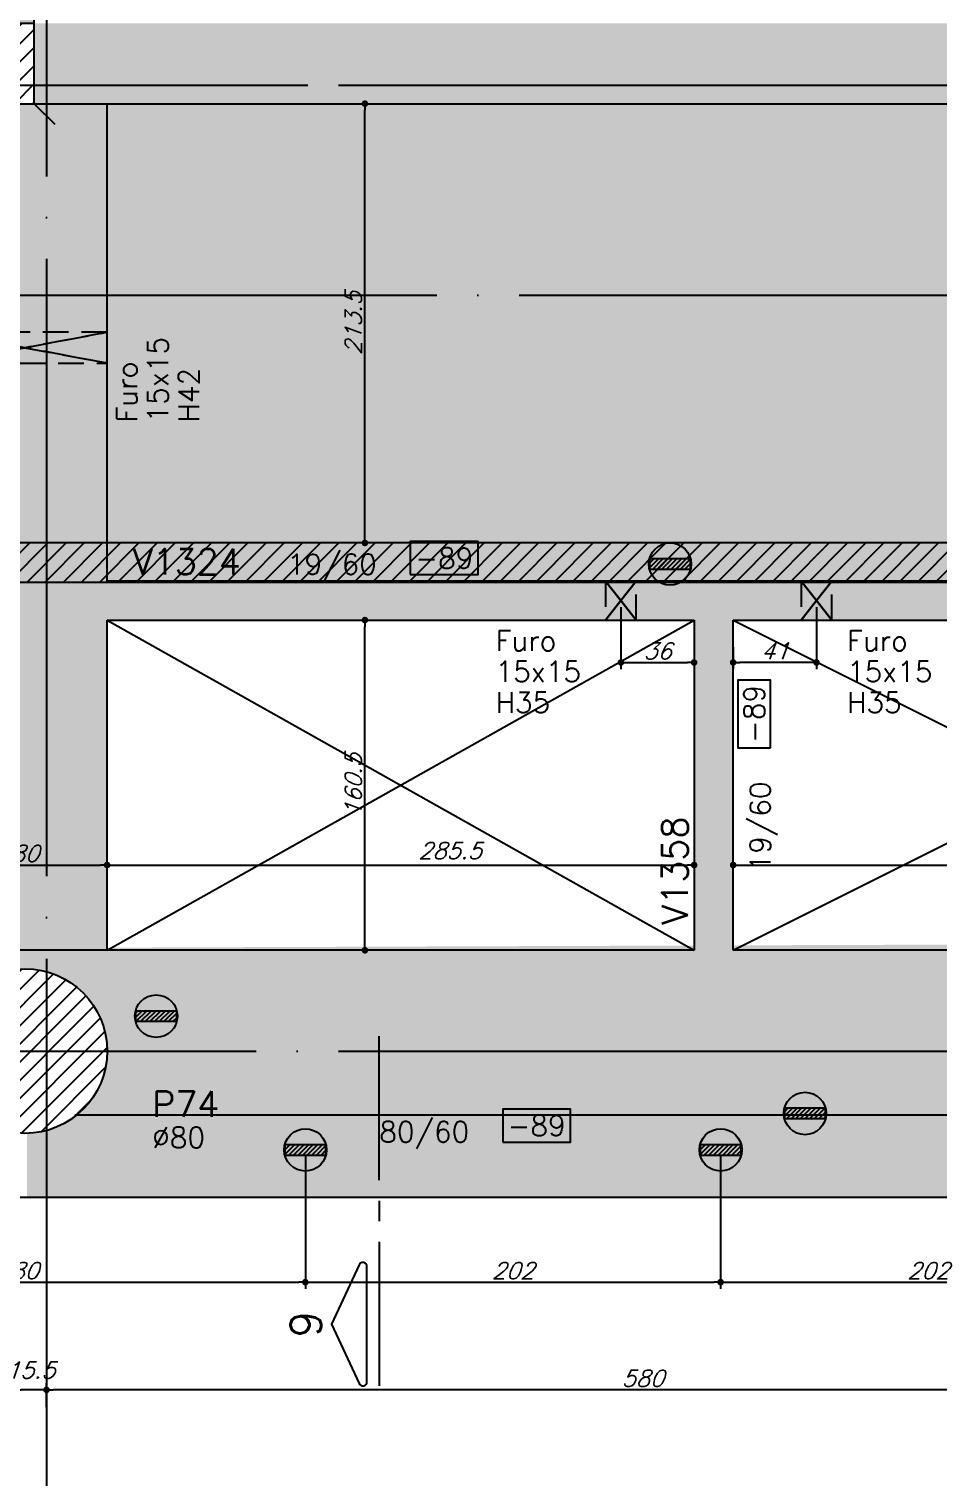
# Model space of a CAD drawing. Extents: x -5051 to 5519, y -2218 to 2282.
# Drawn here: x 2237 to 2679, y -692 to 12 of the extents above; entities that cross this region are included whole.
import ezdxf
from ezdxf.enums import TextEntityAlignment as Align

# ---------------------------------------------------------------- set-up
doc = ezdxf.new("R2010")
doc.units = 0
doc.header["$LTSCALE"] = 50
doc.header["$MEASUREMENT"] = 0
doc.linetypes.add('EIXO', pattern=[6.8, 6, -0.4, 0, -0.4])
doc.linetypes.add('HIDDEN', pattern=[0.375, 0.25, -0.125])
doc.layers.get('0').update_dxf_attribs({"linetype": 'CONTINUOUS'})
doc.layers.get('DEFPOINTS').update_dxf_attribs({"linetype": 'CONTINUOUS'})
for name, color, linetype in [('71', 6, 'CONTINUOUS'), ('F-ARM', 6, 'CONTINUOUS'), ('F-CORTE-INDICAÇÃO', 4, 'CONTINUOUS'), ('F-COTAS', 106, 'CONTINUOUS'), ('F-COTAS ANCORAGEM', 106, 'CONTINUOUS'), ('F-COTAS-FUROS VIGA', 50, 'CONTINUOUS'), ('F-DESNIVEL-8', 11, 'CONTINUOUS'), ('F-EIXO', 12, 'EIXO'), ('F-FURO-PAREDE', 2, 'HIDDEN'), ('F-FURO-PAREDE-TEXTOS', 2, 'CONTINUOUS'), ('F-LAJES', 3, 'CONTINUOUS'), ('F-PILARES-DIM', 172, 'CONTINUOUS'), ('F-PILARES-HACH', 174, 'CONTINUOUS'), ('F-PILARES-M', 170, 'CONTINUOUS'), ('F-PILARES-N', 170, 'CONTINUOUS'), ('F-PILARES-NASCE', 4, 'CONTINUOUS'), ('F-PILARES-NOME', 170, 'CONTINUOUS'), ('F-PILARES-S', 170, 'CONTINUOUS'), ('F-TEXTO', 6, 'CONTINUOUS'), ('F-VIGAS', 3, 'CONTINUOUS'), ('F-VIGAS-DIM', 2, 'CONTINUOUS'), ('F-VIGAS-NOME', 4, 'CONTINUOUS'), ('F-VÃO', 1, 'CONTINUOUS')]:
    doc.layers.add(name, color=color, linetype=linetype)
doc.layers.add('F-DESNIVEL-3', color=7, linetype='CONTINUOUS', true_color=0xd5c7ff)
doc.styles.add('CP-TEXT-INCL', font='simplex.shx', dxfattribs={"oblique": 20})
doc.styles.add('MCP', font='simplex.shx')
doc.styles.add('ROMANS', font='simplex.shx')
doc.dimstyles.new('CP-COTAS-50', dxfattribs={"dimscale": 0.64, "dimtxt": 12.5, "dimasz": 5, "dimexe": 5, "dimexo": 5, "dimgap": 2.5, "dimtad": 1, "dimdec": 1, "dimdsep": 46, "dimtxsty": 'CP-TEXT-INCL', "dimblk1": 'DOT', "dimblk2": 'DOT', "dimsah": 1, "dimcen": 9, "dimclrd": 256, "dimclre": 256, "dimclrt": 256, "dimadec": 0, "dimazin": 0, "dimtfac": 1, "dimtdec": 1, "dimtmove": 2, "dimatfit": 3, "dimldrblk": 'DOT', "dimfxl": 5, "dimtolj": 1, "dimarcsym": 0})

# ---------------------------------------------------------------- blocks, each defined once
blk = doc.blocks.new('*U4')
at = {"layer": 'F-EIXO'}
blk.add_line((0, 0), (7285, 0), dxfattribs=at)
at = {"layer": 'F-TEXTO', "style": 'ROMANS'}
blk.add_attdef('EIXO', text='', height=17.5, dxfattribs=at).set_placement((-28.2072, 0), align=Align.MIDDLE_CENTER)
blk = doc.blocks.new('*U3')
at = {"layer": 'F-EIXO'}
blk.add_line((0, 0), (7197, 0), dxfattribs=at)
at = {"layer": 'F-TEXTO', "style": 'ROMANS'}
blk.add_attdef('EIXO', text='', height=17.5, dxfattribs=at).set_placement((-28.2072, 0), align=Align.MIDDLE_CENTER)
blk = doc.blocks.new('*U217')
at = {"layer": 'F-EIXO'}
blk.add_line((0, 0), (0, -2408.39), dxfattribs=at)
at = {"layer": 'F-TEXTO', "style": 'ROMANS'}
blk.add_attdef('EIXO', text='', height=17.5, rotation=360, dxfattribs=at).set_placement((0, 28.21), align=Align.MIDDLE_CENTER)
blk = doc.blocks.new('*U12')
at = {"layer": 'F-VIGAS-DIM', "color": 1}
blk.add_lwpolyline([(0, 0), (33, 0), (33, 16), (0, 16)], close=True, dxfattribs=at)
at = {"layer": 'F-VIGAS-DIM', "style": 'MCP'}
blk.add_attdef('DIM', text='', height=10, dxfattribs=at).set_placement((16.5, 8), align=Align.MIDDLE_CENTER)
blk = doc.blocks.new('*U17')
at = {"layer": 'F-CORTE-INDICAÇÃO'}
for p, q in [((-100, 0), (-170, 0)), ((-80, 0), (-90, 0)), ((-70, 0), (0, 0))]:
    blk.add_line(p, q, dxfattribs=at)
blk.add_lwpolyline([(-112, 6, 0.802585), (-111.15, 9.81), (-140, 23.26), (-168.85, 9.81, 0.802585), (-168, 6)], format="xyb", close=True, dxfattribs=at)
at = {"layer": 'F-CORTE-INDICAÇÃO', "style": 'ROMANS'}
blk.add_attdef('CORTE', text='', height=15, dxfattribs=at).set_placement((-140, 35.76), align=Align.MIDDLE_CENTER)
at = {"layer": 'F-CORTE-INDICAÇÃO', "color": 2, "style": 'ROMANS'}
blk.add_attdef('FOLHA', text='', height=12, dxfattribs=at).set_placement((-140, -10), align=Align.MIDDLE_CENTER)
blk = doc.blocks.new('_DOT')
at = {"color": 0, "linetype": 'ByBlock'}
blk.add_line((-0.5, 0), (-1, 0), dxfattribs=at)
at = {"color": 0, "linetype": 'ByBlock', "const_width": 0.5}
blk.add_lwpolyline([(-0.25, 0, 1), (0.25, 0, 1)], format="xyb", close=True, dxfattribs=at)
blk = doc.blocks.new('*D25')
at = {"layer": 'DEFPOINTS', "color": 0, "linetype": 'Continuous', "transparency": 16777216}
for p in [(2400.37, -275), (2400.37, -275), (2400.37, -435.5)]:
    blk.add_point(p, dxfattribs=at)
at = {"layer": 'F-COTAS', "linetype": 'Continuous', "lineweight": -2, "transparency": 16777216}
blk.add_line((2400.37, -432.3), (2400.37, -278.2), dxfattribs=at)
at = {"layer": 'F-COTAS', "linetype": 'Continuous', "lineweight": -2, "transparency": 16777216, "xscale": 3.2, "yscale": 3.2, "zscale": 3.2}
for p, rotation in [((2400.37, -275), 90), ((2400.37, -435.5), 270)]:
    blk.add_blockref('_DOT', p, dxfattribs=dict(at, rotation=rotation))
at = {"layer": 'F-COTAS', "linetype": 'Continuous', "transparency": 16777216, "insert": (2394.77, -355.25), "char_height": 8, "attachment_point": 5, "rotation": 90, "style": 'CP-TEXT-INCL'}
blk.add_mtext('\\A1;160.5', dxfattribs=at)
blk = doc.blocks.new('*D26')
at = {"layer": 'DEFPOINTS', "color": 0, "linetype": 'Continuous', "transparency": 16777216}
for p in [(2400.37, -24), (2400.37, -24), (2400.37, -237.5)]:
    blk.add_point(p, dxfattribs=at)
at = {"layer": 'F-COTAS', "linetype": 'Continuous', "lineweight": -2, "transparency": 16777216}
blk.add_line((2400.37, -234.3), (2400.37, -27.2), dxfattribs=at)
at = {"layer": 'F-COTAS', "linetype": 'Continuous', "lineweight": -2, "transparency": 16777216, "xscale": 3.2, "yscale": 3.2, "zscale": 3.2}
for p, rotation in [((2400.37, -24), 90), ((2400.37, -237.5), 270)]:
    blk.add_blockref('_DOT', p, dxfattribs=dict(at, rotation=rotation))
at = {"layer": 'F-COTAS', "linetype": 'Continuous', "transparency": 16777216, "insert": (2394.77, -130.75), "char_height": 8, "attachment_point": 5, "rotation": 90, "style": 'CP-TEXT-INCL'}
blk.add_mtext('\\A1;213.5', dxfattribs=at)
blk = doc.blocks.new('*D125')
at = {"layer": 'DEFPOINTS', "color": 0, "linetype": 'Continuous', "transparency": 16777216}
for p in [(2194.97, -394.06), (2274.97, -394.06), (2274.97, -394.06)]:
    blk.add_point(p, dxfattribs=at)
at = {"layer": 'F-COTAS', "linetype": 'Continuous', "lineweight": -2, "transparency": 16777216}
blk.add_line((2198.17, -394.06), (2271.77, -394.06), dxfattribs=at)
at = {"layer": 'F-COTAS', "linetype": 'Continuous', "lineweight": -2, "transparency": 16777216, "xscale": 3.2, "yscale": 3.2, "zscale": 3.2, "rotation": 180}
blk.add_blockref('_DOT', (2194.97, -394.06), dxfattribs=at)
at = {"layer": 'F-COTAS', "linetype": 'Continuous', "lineweight": -2, "transparency": 16777216, "xscale": 3.2, "yscale": 3.2, "zscale": 3.2}
blk.add_blockref('_DOT', (2274.97, -394.06), dxfattribs=at)
at = {"layer": 'F-COTAS', "linetype": 'Continuous', "transparency": 16777216, "insert": (2234.97, -388.46), "char_height": 8, "attachment_point": 5, "style": 'CP-TEXT-INCL'}
blk.add_mtext('\\A1;80', dxfattribs=at)
blk = doc.blocks.new('*D126')
at = {"layer": 'DEFPOINTS', "color": 0, "linetype": 'Continuous', "transparency": 16777216}
for p in [(2274.97, -394.06), (2560.5, -394.06), (2560.5, -394.06)]:
    blk.add_point(p, dxfattribs=at)
at = {"layer": 'F-COTAS', "linetype": 'Continuous', "lineweight": -2, "transparency": 16777216}
blk.add_line((2278.17, -394.06), (2557.3, -394.06), dxfattribs=at)
at = {"layer": 'F-COTAS', "linetype": 'Continuous', "lineweight": -2, "transparency": 16777216, "xscale": 3.2, "yscale": 3.2, "zscale": 3.2, "rotation": 180}
blk.add_blockref('_DOT', (2274.97, -394.06), dxfattribs=at)
at = {"layer": 'F-COTAS', "linetype": 'Continuous', "lineweight": -2, "transparency": 16777216, "xscale": 3.2, "yscale": 3.2, "zscale": 3.2}
blk.add_blockref('_DOT', (2560.5, -394.06), dxfattribs=at)
at = {"layer": 'F-COTAS', "linetype": 'Continuous', "transparency": 16777216, "insert": (2441.75, -387.06), "char_height": 8, "attachment_point": 5, "style": 'CP-TEXT-INCL'}
blk.add_mtext('\\A1;285.5', dxfattribs=at)
blk = doc.blocks.new('*D127')
at = {"layer": 'DEFPOINTS', "color": 0, "linetype": 'Continuous', "transparency": 16777216}
for p in [(2579.5, -394.06), (2900.5, -394.06), (2900.5, -394.06)]:
    blk.add_point(p, dxfattribs=at)
at = {"layer": 'F-COTAS', "linetype": 'Continuous', "lineweight": -2, "transparency": 16777216}
blk.add_line((2582.7, -394.06), (2897.3, -394.06), dxfattribs=at)
at = {"layer": 'F-COTAS', "linetype": 'Continuous', "lineweight": -2, "transparency": 16777216, "xscale": 3.2, "yscale": 3.2, "zscale": 3.2, "rotation": 180}
blk.add_blockref('_DOT', (2579.5, -394.06), dxfattribs=at)
at = {"layer": 'F-COTAS', "linetype": 'Continuous', "lineweight": -2, "transparency": 16777216, "xscale": 3.2, "yscale": 3.2, "zscale": 3.2}
blk.add_blockref('_DOT', (2900.5, -394.06), dxfattribs=at)
at = {"layer": 'F-COTAS', "linetype": 'Continuous', "transparency": 16777216, "insert": (2740, -388.46), "char_height": 8, "attachment_point": 5, "style": 'CP-TEXT-INCL'}
blk.add_mtext('\\A1;321', dxfattribs=at)
blk = doc.blocks.new('*D382')
at = {"layer": 'DEFPOINTS', "color": 0, "linetype": 'Continuous', "transparency": 16777216}
for p in [(2524.9, -265.5), (2560.5, -288.73), (2560.5, -295.6)]:
    blk.add_point(p, dxfattribs=at)
at = {"layer": 'F-COTAS-FUROS VIGA', "linetype": 'Continuous', "lineweight": -2, "transparency": 16777216}
for p, q in [((2524.9, -268.7), (2524.9, -298.8)), ((2528.1, -295.6), (2557.3, -295.6)), ((2560.5, -291.93), (2560.5, -298.8))]:
    blk.add_line(p, q, dxfattribs=at)
at = {"layer": 'F-COTAS-FUROS VIGA', "linetype": 'Continuous', "lineweight": -2, "transparency": 16777216, "xscale": 3.2, "yscale": 3.2, "zscale": 3.2, "rotation": 180}
blk.add_blockref('_DOT', (2524.9, -295.6), dxfattribs=at)
at = {"layer": 'F-COTAS-FUROS VIGA', "linetype": 'Continuous', "lineweight": -2, "transparency": 16777216, "xscale": 3.2, "yscale": 3.2, "zscale": 3.2}
blk.add_blockref('_DOT', (2560.5, -295.6), dxfattribs=at)
at = {"layer": 'F-COTAS-FUROS VIGA', "linetype": 'Continuous', "transparency": 16777216, "insert": (2542.7, -290), "char_height": 8, "attachment_point": 5, "style": 'CP-TEXT-INCL'}
blk.add_mtext('\\A1;36', dxfattribs=at)
blk = doc.blocks.new('*D383')
at = {"layer": 'DEFPOINTS', "color": 0, "linetype": 'Continuous', "transparency": 16777216}
for p in [(2620.06, -265.5), (2579.5, -284.99), (2579.5, -295.6)]:
    blk.add_point(p, dxfattribs=at)
at = {"layer": 'F-COTAS-FUROS VIGA', "linetype": 'Continuous', "lineweight": -2, "transparency": 16777216}
for p, q in [((2620.06, -268.7), (2620.06, -298.8)), ((2579.5, -288.19), (2579.5, -298.8)), ((2616.86, -295.6), (2582.7, -295.6))]:
    blk.add_line(p, q, dxfattribs=at)
at = {"layer": 'F-COTAS-FUROS VIGA', "linetype": 'Continuous', "lineweight": -2, "transparency": 16777216, "xscale": 3.2, "yscale": 3.2, "zscale": 3.2, "rotation": 180}
blk.add_blockref('_DOT', (2579.5, -295.6), dxfattribs=at)
at = {"layer": 'F-COTAS-FUROS VIGA', "linetype": 'Continuous', "lineweight": -2, "transparency": 16777216, "xscale": 3.2, "yscale": 3.2, "zscale": 3.2}
blk.add_blockref('_DOT', (2620.06, -295.6), dxfattribs=at)
at = {"layer": 'F-COTAS-FUROS VIGA', "linetype": 'Continuous', "transparency": 16777216, "insert": (2599.78, -290), "char_height": 8, "attachment_point": 5, "style": 'CP-TEXT-INCL'}
blk.add_mtext('\\A1;41', dxfattribs=at)
blk = doc.blocks.new('PONTO ANCORAGEM_EST')
at = {"layer": 'F-ARM'}
h = blk.add_hatch(dxfattribs=at)
h.set_pattern_fill('ANSI31', color=2, scale=0.5)
h.set_pattern_definition([(45, (0, 0), (-1.122532, 1.122532), [])])
h.paths.add_polyline_path([(-1159.55, 5937.09), (-1179.55, 5937.09), (-1179.55, 5932.09), (-1159.55, 5932.09)])
at = {"layer": 'F-ARM', "color": 3, "elevation": 0}
blk.add_lwpolyline([(-1179.55, 5932.09), (-1159.55, 5932.09), (-1159.55, 5937.09), (-1179.55, 5937.09)], close=True, dxfattribs=at)
at = {"layer": 'F-ARM', "color": 3}
blk.add_circle((-1169.55, 5934.59, 0), 10.31, dxfattribs=at)
blk = doc.blocks.new('*D425')
at = {"layer": 'DEFPOINTS', "color": 0, "linetype": 'Continuous', "transparency": 16777216}
for p in [(-3549.5, -555.5), (3262.5, -555.5), (3262.5, -715.86)]:
    blk.add_point(p, dxfattribs=at)
at = {"layer": 'F-COTAS', "linetype": 'Continuous', "lineweight": -2, "transparency": 16777216}
for p, q in [((-3549.5, -558.7), (-3549.5, -719.06)), ((3262.5, -558.7), (3262.5, -719.06)), ((-3546.3, -715.86), (3259.3, -715.86))]:
    blk.add_line(p, q, dxfattribs=at)
at = {"layer": 'F-COTAS', "linetype": 'Continuous', "lineweight": -2, "transparency": 16777216, "xscale": 3.2, "yscale": 3.2, "zscale": 3.2, "rotation": 180}
blk.add_blockref('_DOT', (-3549.5, -715.86), dxfattribs=at)
at = {"layer": 'F-COTAS', "linetype": 'Continuous', "lineweight": -2, "transparency": 16777216, "xscale": 3.2, "yscale": 3.2, "zscale": 3.2}
blk.add_blockref('_DOT', (3262.5, -715.86), dxfattribs=at)
at = {"layer": 'F-COTAS', "linetype": 'Continuous', "transparency": 16777216, "insert": (-143.5, -710.26), "char_height": 8, "attachment_point": 5, "style": 'CP-TEXT-INCL'}
blk.add_mtext('\\A1;6812', dxfattribs=at)
blk = doc.blocks.new('*D428')
at = {"layer": 'DEFPOINTS', "color": 0, "linetype": 'Continuous', "transparency": 16777216}
for p in [(2245.5, -649.15), (2825.5, -649.15), (2245.5, -660.8)]:
    blk.add_point(p, dxfattribs=at)
at = {"layer": 'F-COTAS', "linetype": 'Continuous', "lineweight": -2, "transparency": 16777216}
for p, q in [((2245.5, -657.6), (2245.5, -645.95)), ((2822.3, -649.15), (2248.7, -649.15))]:
    blk.add_line(p, q, dxfattribs=at)
at = {"layer": 'F-COTAS', "linetype": 'Continuous', "lineweight": -2, "transparency": 16777216, "xscale": 3.2, "yscale": 3.2, "zscale": 3.2, "rotation": 180}
blk.add_blockref('_DOT', (2245.5, -649.15), dxfattribs=at)
at = {"layer": 'F-COTAS', "linetype": 'Continuous', "lineweight": -2, "transparency": 16777216, "xscale": 3.2, "yscale": 3.2, "zscale": 3.2}
blk.add_blockref('_DOT', (2825.5, -649.15), dxfattribs=at)
at = {"layer": 'F-COTAS', "linetype": 'Continuous', "transparency": 16777216, "insert": (2535.5, -643.55), "char_height": 8, "attachment_point": 5, "style": 'CP-TEXT-INCL'}
blk.add_mtext('\\A1;580', dxfattribs=at)
blk = doc.blocks.new('*D429')
at = {"layer": 'DEFPOINTS', "color": 0, "linetype": 'Continuous', "transparency": 16777216}
for p in [(2230, -649.15), (2230, -660.8), (2245.5, -660.8)]:
    blk.add_point(p, dxfattribs=at)
at = {"layer": 'F-COTAS', "linetype": 'Continuous', "lineweight": -2, "transparency": 16777216}
for p, q in [((2230, -657.6), (2230, -645.95)), ((2245.5, -657.6), (2245.5, -645.95)), ((2242.3, -649.15), (2233.2, -649.15))]:
    blk.add_line(p, q, dxfattribs=at)
at = {"layer": 'F-COTAS', "linetype": 'Continuous', "lineweight": -2, "transparency": 16777216, "xscale": 3.2, "yscale": 3.2, "zscale": 3.2, "rotation": 180}
blk.add_blockref('_DOT', (2230, -649.15), dxfattribs=at)
at = {"layer": 'F-COTAS', "linetype": 'Continuous', "lineweight": -2, "transparency": 16777216, "xscale": 3.2, "yscale": 3.2, "zscale": 3.2}
blk.add_blockref('_DOT', (2245.5, -649.15), dxfattribs=at)
at = {"layer": 'F-COTAS', "linetype": 'Continuous', "transparency": 16777216, "insert": (2237.75, -639.55), "char_height": 8, "attachment_point": 5, "style": 'CP-TEXT-INCL'}
blk.add_mtext('\\A1;15.5', dxfattribs=at)
blk = doc.blocks.new('*D493')
at = {"layer": 'DEFPOINTS', "color": 0, "linetype": 'Continuous', "transparency": 16777216}
for p in [(2091.33, -506), (2371.4, -532.5), (2371.4, -596.81)]:
    blk.add_point(p, dxfattribs=at)
at = {"layer": 'F-COTAS ANCORAGEM', "linetype": 'Continuous', "lineweight": -2, "transparency": 16777216}
for p, q in [((2091.33, -509.2), (2091.33, -600.01)), ((2371.4, -535.7), (2371.4, -600.01)), ((2094.53, -596.81), (2368.2, -596.81))]:
    blk.add_line(p, q, dxfattribs=at)
at = {"layer": 'F-COTAS ANCORAGEM', "linetype": 'Continuous', "lineweight": -2, "transparency": 16777216, "xscale": 3.2, "yscale": 3.2, "zscale": 3.2, "rotation": 180}
blk.add_blockref('_DOT', (2091.33, -596.81), dxfattribs=at)
at = {"layer": 'F-COTAS ANCORAGEM', "linetype": 'Continuous', "lineweight": -2, "transparency": 16777216, "xscale": 3.2, "yscale": 3.2, "zscale": 3.2}
blk.add_blockref('_DOT', (2371.4, -596.81), dxfattribs=at)
at = {"layer": 'F-COTAS ANCORAGEM', "linetype": 'Continuous', "transparency": 16777216, "insert": (2231.37, -591.21), "char_height": 8, "attachment_point": 5, "style": 'CP-TEXT-INCL'}
blk.add_mtext('\\A1;280', dxfattribs=at)
blk = doc.blocks.new('*D494')
at = {"layer": 'DEFPOINTS', "color": 0, "linetype": 'Continuous', "transparency": 16777216}
for p in [(2371.4, -532.5), (2573.4, -532.5), (2573.4, -596.81)]:
    blk.add_point(p, dxfattribs=at)
at = {"layer": 'F-COTAS ANCORAGEM', "linetype": 'Continuous', "lineweight": -2, "transparency": 16777216}
for p, q in [((2371.4, -535.7), (2371.4, -600.01)), ((2573.4, -535.7), (2573.4, -600.01)), ((2374.6, -596.81), (2570.2, -596.81))]:
    blk.add_line(p, q, dxfattribs=at)
at = {"layer": 'F-COTAS ANCORAGEM', "linetype": 'Continuous', "lineweight": -2, "transparency": 16777216, "xscale": 3.2, "yscale": 3.2, "zscale": 3.2, "rotation": 180}
blk.add_blockref('_DOT', (2371.4, -596.81), dxfattribs=at)
at = {"layer": 'F-COTAS ANCORAGEM', "linetype": 'Continuous', "lineweight": -2, "transparency": 16777216, "xscale": 3.2, "yscale": 3.2, "zscale": 3.2}
blk.add_blockref('_DOT', (2573.4, -596.81), dxfattribs=at)
at = {"layer": 'F-COTAS ANCORAGEM', "linetype": 'Continuous', "transparency": 16777216, "insert": (2472.4, -591.21), "char_height": 8, "attachment_point": 5, "style": 'CP-TEXT-INCL'}
blk.add_mtext('\\A1;202', dxfattribs=at)
blk = doc.blocks.new('*D495')
at = {"layer": 'DEFPOINTS', "color": 0, "linetype": 'Continuous', "transparency": 16777216}
for p in [(2573.4, -532.5), (2775.4, -532.5), (2775.4, -596.81)]:
    blk.add_point(p, dxfattribs=at)
at = {"layer": 'F-COTAS ANCORAGEM', "linetype": 'Continuous', "lineweight": -2, "transparency": 16777216}
for p, q in [((2573.4, -535.7), (2573.4, -600.01)), ((2775.4, -535.7), (2775.4, -600.01)), ((2576.6, -596.81), (2772.2, -596.81))]:
    blk.add_line(p, q, dxfattribs=at)
at = {"layer": 'F-COTAS ANCORAGEM', "linetype": 'Continuous', "lineweight": -2, "transparency": 16777216, "xscale": 3.2, "yscale": 3.2, "zscale": 3.2, "rotation": 180}
blk.add_blockref('_DOT', (2573.4, -596.81), dxfattribs=at)
at = {"layer": 'F-COTAS ANCORAGEM', "linetype": 'Continuous', "lineweight": -2, "transparency": 16777216, "xscale": 3.2, "yscale": 3.2, "zscale": 3.2}
blk.add_blockref('_DOT', (2775.4, -596.81), dxfattribs=at)
at = {"layer": 'F-COTAS ANCORAGEM', "linetype": 'Continuous', "transparency": 16777216, "insert": (2674.4, -591.21), "char_height": 8, "attachment_point": 5, "style": 'CP-TEXT-INCL'}
blk.add_mtext('\\A1;202', dxfattribs=at)

msp = doc.modelspace()

# ---------------------------------------------------------------- hatches: boundary and pattern name
at = {"layer": '71', "linetype": 'Continuous'}
h = msp.add_hatch(dxfattribs=at)
h.set_pattern_fill('ANSI31', color=1, scale=50)
h.paths.add_polyline_path([(2175, -256.5), (3259.3, -256.5), (3259.3, -39), (3240.3, -39), (3240.3, -237.5), (2156, -237.5), (2156, -496.5), (1574.5, -496.5), (1574.5, -39), (1555.5, -39), (1555.5, -515.5), (2175, -515.5)])
at = {"layer": 'F-DESNIVEL-3', "linetype": 'Continuous'}
h = msp.add_hatch(color=256, dxfattribs=at)
h.paths.add_polyline_path([(2214.5, -24), (2239.5, -24), (2239.5, 135), (2214.5, 135)], flags=16)
h.paths.add_polyline_path([(2214.5, -24), (2239.5, -24), (2239.5, 15), (2214.5, 15)], flags=0)
at = {"layer": 'F-DESNIVEL-8', "linetype": 'Continuous'}
h = msp.add_hatch(color=256, dxfattribs=at)
h.dxf.hatch_style = 1
edge = h.paths.add_edge_path()
edge.add_arc((601.834, -482.474), 43.44, 297.909042, 436.24471)
edge.add_line((612.163, -440.279), (3234.5, -430.721))
edge.add_line((3234.5, -430.721), (3234.5, -512.73))
edge.add_line((3234.5, -512.73), (2263.338, -512.73))
edge.add_arc((2235, -484.5), 40, 315.109537, 584.890463)
edge.add_line((2206.662, -512.73), (1532.838, -512.73))
edge.add_arc((1504.5, -484.5), 40, 315.109537, 584.890463)
edge.add_line((1476.162, -512.73), (622.167, -520.862))
edge = h.paths.add_edge_path()
edge.add_arc((605.5, -484.5), 40, 100.00695, 246.465637)
edge.add_line((589.528, -521.173), (385.558, -523.115))
edge.add_line((385.558, -523.115), (385.558, -445.885))
edge.add_line((385.558, -445.885), (598.549, -445.109))
at = {"layer": 'F-PILARES-HACH', "linetype": 'Continuous'}
h = msp.add_hatch(dxfattribs=at)
h.set_pattern_fill('ANSI31', color=256, scale=50, style=0)
h.paths.add_polyline_path([(2160.5, -24), (2239.5, -24), (2239.5, 15), (2160.5, 15)], flags=16)
h = msp.add_hatch(dxfattribs=at)
h.set_pattern_fill('ANSI31', color=256, scale=50, style=0)
edge = h.paths.add_edge_path()
edge.add_arc((2235, -484.5), 40, 0, 360)
edge = h.paths.add_edge_path()
edge.add_arc((1504.5, -484.5), 40, 0, 360)
edge = h.paths.add_edge_path()
edge.add_arc((605.5, -484.5), 40, 0, 360)
edge = h.paths.add_edge_path()
edge.add_arc((-209.5, -484.5), 40, 0, 360)
edge = h.paths.add_edge_path()
edge.add_arc((-1259.5, -484.5), 40, 0, 360)

# ---------------------------------------------------------------- linework, layer by layer
at = {"layer": '71', "color": 2, "linetype": 'Continuous'}
for p, q in [((3240.3, -237.5), (2156, -237.5)), ((2175, -256.5), (3259.3, -256.5))]:
    msp.add_line(p, q, dxfattribs=at)
at = {"layer": 'F-DESNIVEL-3', "linetype": 'Continuous'}
for points in [[(2834.5, -24), (2834.5, 15), (2239.6, 15)], [(2834.5, -24), (2239.6, 15), (2239.6, -24)], [(2834.5, -24), (2239.6, -24), (2834.5, -24)]]:
    msp.add_solid(points, dxfattribs=at)
at = {"layer": 'F-DESNIVEL-8', "linetype": 'Continuous'}
for points in [[(2274.97, -265.5), (2214.4, -24.1), (2194.97, -265.5)], [(2239.6, -24.1), (2214.4, -24.1), (2274.97, -265.5)], [(2239.6, -24), (2239.6, -24.1), (2274.97, -265.5)], [(2274.97, -265.5), (2274.97, -24), (2239.6, -24)], [(3234.5, -76.5), (2815, -24), (2274.97, -24)], [(3234.5, -76.5), (2274.97, -24), (3234.5, -76.5)], [(3234.5, -76.5), (2274.97, -24), (2274.97, -256)], [(3234.5, -76.5), (2274.97, -256), (3234.5, -76.5)], [(3234.5, -76.5), (2274.97, -256), (2570, -256)], [(3234.5, -76.5), (2570, -256), (3234.5, -76.5)], [(3234.5, -76.5), (2570, -256), (2910, -256)], [(2274.97, -275), (2570, -275), (2570, -256)], [(2274.97, -275), (2570, -256), (2274.97, -256)], [(2274.97, -275), (2274.97, -256), (2274.97, -275)], [(2570, -275), (2910, -275), (2910, -256)], [(2570, -275), (2910, -256), (2570, -256)], [(2570, -275), (2570, -256), (2570, -275)], [(2274.97, -435.5), (2274.97, -265.5), (2194.97, -265.5)], [(2274.97, -435.5), (2194.97, -265.5), (2194.97, -435.5)], [(2579.5, -435.5), (2579.5, -275), (2560.5, -275)], [(2579.5, -435.5), (2560.5, -275), (2560.5, -435.5)], [(2274.97, -435.5), (2194.97, -435.5), (2274.97, -435.5)], [(2570, -515.5), (2570, -435.5), (2259.22, -435.5)], [(2570, -515.5), (2259.22, -435.5), (2259.22, -453.38)], [(2579.5, -435.5), (2560.5, -435.5), (2579.5, -435.5)], [(2570, -515.5), (2910, -515.5), (2910, -435.5)], [(2570, -515.5), (2910, -435.5), (2570, -435.5)], [(2570, -515.5), (2570, -435.5), (2570, -515.5)], [(2570, -515.5), (2259.22, -453.38), (2263.356, -456.144)], [(2570, -515.5), (2263.356, -456.144), (2272.049, -469.154)], [(2570, -515.5), (2272.049, -469.154), (2275.102, -484.5)], [(2570, -515.5), (2275.102, -484.5), (2272.049, -499.846)], [(2570, -515.5), (2272.049, -499.846), (2263.356, -512.856)], [(2570, -515.5), (2263.356, -512.856), (2259.4, -515.5)], [(2570, -515.5), (2250.307, -521.455), (2236, -524.5)], [(2570, -515.5), (2236, -524.5), (2570, -515.5)], [(2570, -515.5), (2236, -524.5), (2236, -555.5)], [(2570, -515.5), (2236, -555.5), (2570, -515.5)], [(2570, -515.5), (2236, -555.5), (3259.5, -555.5)], [(2570, -515.5), (2259.22, -515.5), (2250.307, -521.455)], [(2570, -515.5), (2250.307, -521.455), (2570, -515.5)], [(2570, -515.5), (2259.4, -515.5), (2570, -515.5)], [(2570, -515.5), (3259.5, -555.5), (2570, -515.5)], [(2570, -515.5), (3259.5, -555.5), (3259.5, -515.5)], [(2570, -515.5), (3259.5, -515.5), (2570, -515.5)], [(2570, -515.5), (2570, -515.5), (2910, -515.5)], [(2570, -515.5), (2910, -515.5), (3259.5, -515.5)]]:
    msp.add_solid(points, dxfattribs=at)
at = {"layer": 'F-EIXO'}
msp.add_line((-3709.089, -15), (3550.572, -15), dxfattribs=at)
at = {"layer": 'F-FURO-PAREDE'}
for points in [[(2234.97, -142.607), (2274.97, -150.107), (2274.97, -135.107), (2234.97, -142.607), (2274.97, -135.107), (2194.97, -135.107), (2234.97, -142.607), (2194.97, -135.107), (2194.97, -150.107), (2234.97, -142.607), (2194.97, -150.107), (2274.97, -150.107), (2234.97, -142.607)], [(2524.9, -265.5), (2517.4, -275), (2532.4, -275), (2524.9, -265.5), (2532.4, -275), (2532.4, -256), (2524.9, -265.5), (2532.4, -256), (2517.4, -256), (2524.9, -265.5), (2517.4, -256), (2517.4, -275), (2524.9, -265.5)], [(2620.06, -265.5), (2612.56, -275), (2627.56, -275), (2620.06, -265.5), (2627.56, -275), (2627.56, -256), (2620.06, -265.5), (2627.56, -256), (2612.56, -256), (2620.06, -265.5), (2612.56, -256), (2612.56, -275), (2620.06, -265.5)]]:
    msp.add_lwpolyline(points, dxfattribs=at)
at = {"layer": 'F-LAJES', "linetype": 'Continuous'}
msp.add_line((-3549.5, -555.5), (3259.5, -555.5), dxfattribs=at)
at = {"layer": 'F-PILARES-M', "linetype": 'Continuous'}
msp.add_lwpolyline([(2214.5, -24), (2239.5, -24), (2239.5, 135), (2214.5, 135), (2214.5, -24)], dxfattribs=at)
at = {"layer": 'F-PILARES-N', "linetype": 'Continuous'}
msp.add_lwpolyline([(2160.5, -24), (2239.5, -24), (2239.5, 15), (2160.5, 15), (2160.5, -24)], dxfattribs=at)
at = {"layer": 'F-PILARES-NASCE', "linetype": 'Continuous'}
msp.add_line((2239.5, -24), (2249.5, -34), dxfattribs=at)
at = {"layer": 'F-PILARES-S', "linetype": 'Continuous'}
msp.add_circle((2235, -484.5), 40, dxfattribs=at)
at = {"layer": 'F-VIGAS'}
for points in [[(2239.5, -24), (2815, -24)], [(2239.5, -24), (2274.97, -24)], [(2274.97, -256), (2274.97, -24)], [(2570, -256), (2274.97, -256)], [(2910, -256), (2570, -256)], [(2274.97, -435.5), (2274.97, -275)], [(2274.97, -275), (2560.5, -275)], [(2560.5, -275), (2560.5, -435.5)], [(2579.5, -435.5), (2579.5, -275)], [(2579.5, -275), (2900.5, -275)], [(2274.97, -435.5), (2194.97, -435.5)], [(2560.5, -435.5), (2274.97, -435.5)], [(2900.5, -435.5), (2579.5, -435.5)], [(2259.22, -515.5), (2570, -515.5)], [(2570, -515.5), (2910, -515.5)]]:
    msp.add_lwpolyline(points, dxfattribs=at)
at = {"layer": 'F-VÃO'}
for p, q in [((2274.97, -435.5), (2560.5, -275)), ((2274.97, -275), (2560.5, -435.5)), ((2579.5, -435.5), (2900.5, -275)), ((2579.5, -275), (2900.5, -435.5))]:
    msp.add_line(p, q, dxfattribs=at)

# ---------------------------------------------------------------- block references
at = {"layer": 'F-ARM'}
for p in [(3718.353, -6182.345, 0), (3468.393, -6402.095, 0), (3783.999, -6449.395, 0), (3540.953, -6467.095, 0), (3742.953, -6467.095, 0)]:
    msp.add_blockref('PONTO ANCORAGEM_EST', p, dxfattribs=at)
at = {"layer": 'F-CORTE-INDICAÇÃO', "linetype": 'Continuous'}
ref = msp.add_blockref('*U17', (2407.365, -477.2), dxfattribs=dict(at, rotation=90))
ref.add_attrib('CORTE', '9', dxfattribs={"height": 15, "rotation": 90, "style": 'ROMANS'}).set_placement((2371.601, -617.2), align=Align.MIDDLE_CENTER)
at = {"layer": 'F-EIXO', "linetype": 'Continuous'}
for name, p in [('*U217', (2245.5, 1601.024)), ('*U4', (-3734.274, -15)), ('*U4', (-3734.274, -15)), ('*U3', (-3646.32, -117)), ('*U4', (-3734.274, -484.5))]:
    msp.add_blockref(name, p, dxfattribs=at)
at = {"layer": 'F-VIGAS-DIM', "linetype": 'Continuous'}
for p in [(2422.47, -252.875), (2467.4, -528.711)]:
    msp.add_blockref('*U12', p, dxfattribs=at).add_auto_attribs({'DIM': '-89'})
at = {"layer": 'F-VIGAS-DIM', "linetype": 'Continuous', "rotation": 90}
msp.add_blockref('*U12', (2597.698, -337.142), dxfattribs=at).add_auto_attribs({'DIM': '-89'})

# ---------------------------------------------------------------- texts
at = {"layer": 'F-FURO-PAREDE-TEXTOS', "linetype": 'Continuous', "style": 'MCP'}
for s, p in [('15x15', (2304.676, -178.948)), ('Furo', (2289.676, -178.948)), ('H42', (2319.676, -178.948))]:
    msp.add_text(s, height=10, rotation=90, dxfattribs=at).set_placement(p)
for s, p in [('Furo', (2463.93, -290)), ('Furo', (2634.884, -290)), ('15x15', (2463.93, -305)), ('15x15', (2634.884, -305)), ('H35', (2463.93, -320)), ('H35', (2634.884, -320))]:
    msp.add_text(s, height=10, dxfattribs=at).set_placement(p)
at = {"layer": 'F-PILARES-DIM', "linetype": 'Continuous', "style": 'MCP'}
msp.add_text('%%c80', height=10, dxfattribs=at).set_placement((2296.891, -531.52))
at = {"layer": 'F-PILARES-NOME', "linetype": 'Continuous', "style": 'MCP'}
msp.add_text('P74', height=12.5, dxfattribs=at).set_placement((2296.891, -516.52))
at = {"layer": 'F-VIGAS-DIM', "linetype": 'Continuous', "style": 'MCP'}
for s, p in [('19/60', (2362.47, -252.875)), ('80/60', (2407.4, -528.711))]:
    msp.add_text(s, height=10, dxfattribs=at).set_placement(p)
msp.add_text('19/60', height=10, rotation=90, dxfattribs=at).set_placement((2597.698, -397.142))
at = {"layer": 'F-VIGAS-NOME', "linetype": 'Continuous', "style": 'MCP'}
msp.add_text('V1324', height=12.5, dxfattribs=at).set_placement((2287.47, -252.875))
msp.add_text('V1358', height=12.5, rotation=90, dxfattribs=at).set_placement((2557.375, -423))

# ---------------------------------------------------------------- dimensions: what is measured, and where the dimension line sits
at = {"layer": 'F-COTAS', "linetype": 'Continuous'}
for base, p1, p2, angle, picture, middle in [((2400.367, -24), (2400.367, -237.5), (2400.367, -24), 270, '*D26', (2394.767, -130.75)), ((2400.367, -275), (2400.367, -435.5), (2400.367, -275), 270, '*D25', (2394.767, -355.25)), ((2274.97, -394.06), (2194.97, -394.06), (2274.97, -394.06), 180, '*D125', (2234.97, -388.46)), ((2900.5, -394.06), (2579.5, -394.06), (2900.5, -394.06), 180, '*D127', (2740, -388.46))]:
    dim = msp.add_linear_dim(base=base, p1=p1, p2=p2, angle=angle, dimstyle='CP-COTAS-50', dxfattribs=at)
    dim.commit()
    dim.dimension.update_dxf_attribs({"geometry": picture, "text_midpoint": middle})
dim = msp.add_linear_dim(base=(2560.5, -394.06), p1=(2274.97, -394.06), p2=(2560.5, -394.06), angle=180, dimstyle='CP-COTAS-50', dxfattribs=at)
dim.commit()
dim.dimension.update_dxf_attribs({"geometry": '*D126', "text_midpoint": (2441.752, -387.06), "dimtype": 160})
for base, p1, p2, picture, middle in [((3262.5, -715.861), (-3549.5, -555.5), (3262.5, -555.5), '*D425', (-143.5, -710.261)), ((2230, -649.146), (2245.5, -660.8), (2230, -660.8), '*D429', (2237.75, -639.546)), ((2245.5, -649.146), (2825.5, -649.146), (2245.5, -660.8), '*D428', (2535.5, -643.546))]:
    dim = msp.add_linear_dim(base=base, p1=p1, p2=p2, dimstyle='CP-COTAS-50', dxfattribs=at)
    dim.commit()
    dim.dimension.update_dxf_attribs({"geometry": picture, "text_midpoint": middle})
at = {"layer": 'F-COTAS ANCORAGEM', "linetype": 'Continuous'}
for base, p1, p2, picture, middle in [((2371.4, -596.814), (2091.33, -506), (2371.4, -532.5), '*D493', (2231.365, -591.214)), ((2573.4, -596.814), (2371.4, -532.5), (2573.4, -532.5), '*D494', (2472.4, -591.214)), ((2775.4, -596.814), (2573.4, -532.5), (2775.4, -532.5), '*D495', (2674.4, -591.214))]:
    dim = msp.add_linear_dim(base=base, p1=p1, p2=p2, dimstyle='CP-COTAS-50', override={"dimdec": 0, "dimfxl": 7.5}, dxfattribs=at)
    dim.commit()
    dim.dimension.update_dxf_attribs({"geometry": picture, "text_midpoint": middle})
at = {"layer": 'F-COTAS-FUROS VIGA', "linetype": 'Continuous'}
for base, p1, p2, picture, middle in [((2560.5, -295.595), (2524.9, -265.5), (2560.5, -288.728), '*D382', (2542.7, -289.995)), ((2579.5, -295.595), (2620.06, -265.5), (2579.5, -284.988), '*D383', (2599.78, -289.995))]:
    dim = msp.add_linear_dim(base=base, p1=p1, p2=p2, dimstyle='CP-COTAS-50', override={"dimdec": 0, "dimfxl": 7.5}, dxfattribs=at)
    dim.commit()
    dim.dimension.update_dxf_attribs({"geometry": picture, "text_midpoint": middle})

doc.saveas('drawing.dxf')
